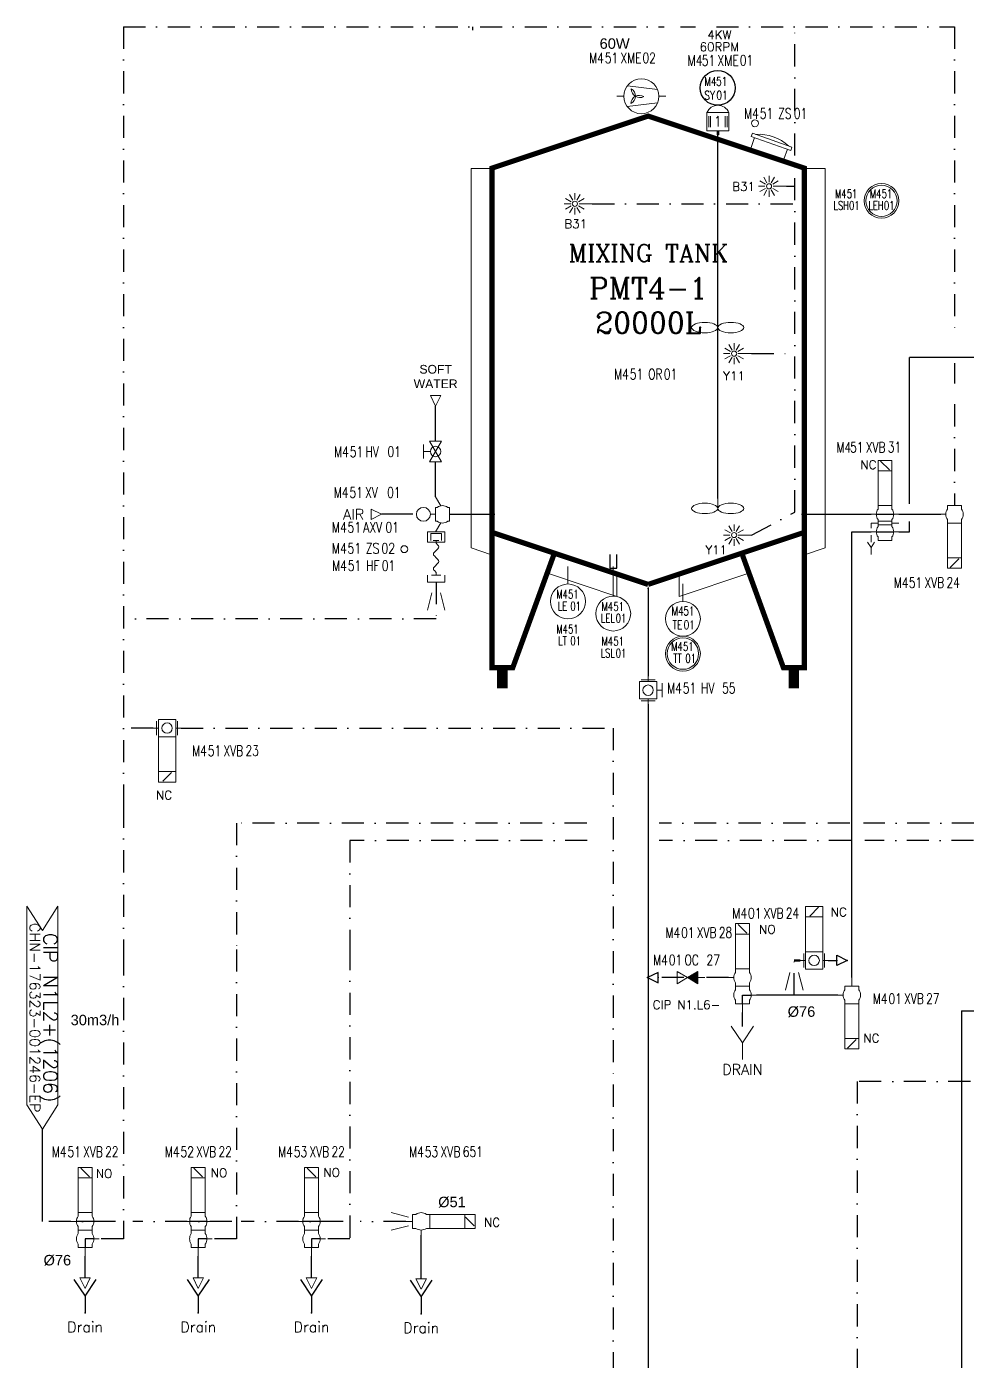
# Model space of a CAD drawing. Header units: inches. Extents: x 10544 to 11608, y 23833 to 24615.
# Drawn here: x 10551.4 to 10821.1, y 24174.8 to 24557.7 of the extents above; entities that cross this region are included whole.
import ezdxf
from ezdxf.enums import TextEntityAlignment as Align

# ---------------------------------------------------------------- set-up
doc = ezdxf.new("R2010")
doc.units = ezdxf.units.IN
doc.header["$MEASUREMENT"] = 0
doc.linetypes.add('ACAD_ISO02W100', pattern=[15, 12, -3])
doc.linetypes.add('DASHDOT2', pattern=[12.7, 6.35, -3.175, 0, -3.175])
for name, color, linetype in [('14 Pipe Water Cold', 142, 'Continuous'), ('CUVERIE', 7, 'Continuous'), ('DIAMETRE', 7, 'Continuous'), ('MATERIEL-DIVERS', 7, 'Continuous'), ('POMPES-PROCESS', 7, 'Continuous'), ('REPERES', 7, 'Continuous'), ('techn-data', 7, 'Continuous'), ('TEXTE', 7, 'Continuous'), ('TEXTES', 7, 'Continuous'), ('TUYAUTERIE-AIR INSTRUMENT', 3, 'Continuous'), ('TUYAUTERIE-EGOUT', 32, 'Continuous'), ('TUYAUTERIE-NEP', 4, 'DASHDOT2'), ('TUYAUTERIE-PROCESS', 30, 'Continuous'), ('TXT_FR', 7, 'Continuous'), ('VANNES', 7, 'Continuous')]:
    doc.layers.add(name, color=color, linetype=linetype)
for name, color, linetype, lineweight in [('15 Pipe Drain', 32, 'Continuous', 30), ('17 Pipe CIP', 4, 'DASHDOT2', 50), ('19 Pipe Process', 30, 'Continuous', 30), ('31 Equipment', 7, 'Continuous', 9), ('33 Instruments Labels', 7, 'Continuous', 9), ('43 TXT English', 7, 'Continuous', 9), ('44 TXT French', 7, 'Continuous', 9), ('AM_0', 7, 'Continuous', 30)]:
    doc.layers.add(name, color=color, linetype=linetype, lineweight=lineweight)
doc.layers.get('REPERES').off()
doc.styles.add('ROMANC', font='romanc')
doc.styles.add('ROMANS', font='ROMANS.SHX')
doc.styles.add('ROMANT', font='romant')
doc.styles.get("Standard").update_dxf_attribs({"font": 'arial.ttf'})
doc.styles.add('USER1', font='TXT.SHX', dxfattribs={"bigfont": 'gbcbig.shx'})

# ---------------------------------------------------------------- blocks, each defined once
blk = doc.blocks.new('APV-TNK-INSULAT-12')
at = {"layer": '31 Equipment', "color": 7}
for p, q in [((-24.95, 67), (-28.22, 67)), ((-28.22, 67), (-28.22, 6.51)), ((24.95, 67), (28.22, 67)), ((28.22, 67), (28.22, 6.51)), ((-28.22, 6.51), (-24.95, 5.42)), ((28.22, 6.51), (24.95, 5.42)), ((-15.74, 2.35), (-4.98, -1.24)), ((-4.98, -1.24), (-4.98, 2.26)), ((15.74, 2.35), (4.98, -1.24)), ((4.98, -1.24), (4.98, 2.26))]:
    blk.add_line(p, q, dxfattribs=at)
at = {"layer": '31 Equipment'}
for p, q in [((-24.95, 5.42), (-24.95, 67)), ((24.95, 5.42), (24.95, 67)), ((-15.74, 2.35), (-14.94, 5.58)), ((-14.94, 5.58), (-4.98, 2.26)), ((14.94, 5.58), (4.98, 2.26)), ((15.74, 2.35), (14.94, 5.58))]:
    blk.add_line(p, q, dxfattribs=at)
at = {"layer": '31 Equipment', "ltscale": 38}
blk.add_point((0, 0), dxfattribs=at)
blk = doc.blocks.new('APV-TNK-ACC-MANHOLE-1')
at = {"layer": '31 Equipment'}
for p, q in [((-6, 3), (-6, 4)), ((-6, 4), (6, 4)), ((6, 3), (6, 4)), ((-6, 3), (6, 3)), ((-5, 0), (-5, 3)), ((5, 3), (5, 0))]:
    blk.add_line(p, q, dxfattribs=at)
blk.add_arc((0, -8), 13, 67.3801, 112.6199, dxfattribs=at)
blk = doc.blocks.new('APV-TNK-GEN-11')
at = {"layer": '31 Equipment', "color": 7}
for points, const_width in [([(-14.94, 21.58), (-21.58, 3.32), (-24.9, 3.32), (-24.9, 83), (0, 91.3), (24.9, 83), (24.9, 3.32), (21.58, 3.32), (14.94, 21.58)], 0.83), ([(-24.9, 24.9), (0, 16.6)], 0.83), ([(24.9, 24.9), (0, 16.6)], 0.83), ([(-23.24, 3.32), (-23.24, 0)], 1.66), ([(23.24, 3.32), (23.24, 0)], 1.66)]:
    blk.add_lwpolyline(points, dxfattribs=dict(at, const_width=const_width))
at = {"layer": '31 Equipment', "ltscale": 38}
blk.add_point((0, 16), dxfattribs=at)
blk = doc.blocks.new('APV-INS-F-L-LS')
at = {"layer": '31 Equipment'}
for radius in [5, 4.5]:
    blk.add_circle((0, 0), radius, dxfattribs=at)
at = {"layer": '33 Instruments Labels', "style": 'ROMANS', "width": 0.8}
blk.add_attdef('LS?', text='', height=3, dxfattribs=at).set_placement((0, 0), align=Align.MIDDLE)
blk = doc.blocks.new('APV-INS-POS-GEN-1')
at = {"layer": '31 Equipment', "color": 5}
blk.add_circle((0, 0), 1, dxfattribs=at)
blk = doc.blocks.new('APV-FTG-CONX-QUICK-1')
at = {"layer": '31 Equipment'}
for p, q in [((-0.5, 2.5), (2.5, 2.5)), ((-0.5, -2.5), (-0.5, 2.5)), ((0, 1.5), (2, 1.5)), ((0, 0.83), (0, -0.83)), ((2, 1.5), (2, -1.5)), ((2.5, 2.5), (2.5, -2.5)), ((2.5, -2.5), (-0.5, -2.5)), ((0, -0.83), (0, -0.83)), ((2, -1.5), (0, -1.5))]:
    blk.add_line(p, q, dxfattribs=at)
blk = doc.blocks.new('APV-FTG-CONX-HOSE-1')
at = {"layer": '31 Equipment'}
for p, q in [((-4.17, 0), (-5, 0)), ((4.17, 0), (5, 0))]:
    blk.add_line(p, q, dxfattribs=at)
for points in [[(-4.17, 0), (-3.63, 0.5), (-3.42, 0.71), (-3.13, 0.79), (-2.83, 0.71), (-2.58, 0.5), (-1.54, -0.5), (-1.33, -0.71), (-1.04, -0.79), (-0.75, -0.71), (-0.5, -0.5), (0, 0)], [(0, 0), (0.54, 0.5), (0.75, 0.71), (1.04, 0.79), (1.33, 0.71), (1.58, 0.5), (2.62, -0.5), (2.83, -0.71), (3.12, -0.79), (3.42, -0.71), (3.67, -0.5), (4.17, 0)]]:
    blk.add_lwpolyline(points, dxfattribs=at)
blk = doc.blocks.new('APV-FTG-CONX-SCREWED-1')
at = {"layer": '31 Equipment'}
for p, q in [((0, 2.5), (2, 2.5)), ((0, 1.33), (0, -1.33)), ((2, 2.5), (2, -2.5)), ((0, -1.33), (0, -1.33)), ((2, -2.5), (0, -2.5))]:
    blk.add_line(p, q, dxfattribs=at)
blk = doc.blocks.new('APV-FCE-GEN-REDCON-1')
at = {"layer": '31 Equipment', "color": 7}
for p, q in [((-2.5, 2.5), (2.5, 1.25)), ((2.5, 1.25), (2.5, 1.25)), ((2.5, -1.25), (-2.5, -2.5))]:
    blk.add_line(p, q, dxfattribs=at)
blk = doc.blocks.new('APV-SIGN-ARW-FLOW-1')
at = {"layer": '31 Equipment'}
for p, q in [((-1.5, -1.5), (-1.5, 1.5)), ((-1.5, 1.5), (1.5, 0)), ((1.5, 0), (-1.5, -1.5))]:
    blk.add_line(p, q, dxfattribs=at)
blk = doc.blocks.new('APV-VLV-SSEAT-SW41-3')
at = {"layer": '31 Equipment', "ltscale": 38}
for p, q in [((1.25, 15.25), (-1.25, 12.75)), ((-2, 2.5), (-2, 1.5)), ((2, 2.5), (2, 1.5)), ((2.5, 0), (4, 0)), ((-2, -2.5), (-2, -1.5)), ((2, -2.5), (-2, -2.5)), ((-2, -2.5), (2, -2.5)), ((0, -2.5), (0, -5)), ((2, -2.5), (2, -1.5))]:
    blk.add_line(p, q, dxfattribs=at)
for points in [[(-2, 12.5), (2, 12.5), (2, 15.5), (-2, 15.5)], [(-2, 2.5), (2, 2.5), (2, 12.5), (-2, 12.5)]]:
    blk.add_lwpolyline(points, close=True, dxfattribs=at)
for start, end in [(143.1301, 216.8699), (323.1301, 36.8699)]:
    blk.add_arc((0, 0), 2.5, start, end, dxfattribs=at)
blk = doc.blocks.new('APV-TNK-ACC-MOT-1')
at = {"layer": '31 Equipment', "color": 7}
for p, q in [((3.15, 6.4), (-3.15, 6.4)), ((-3.15, 6.4), (-3.15, 1.15)), ((-2.64, 5.35), (-2.64, 2.2)), ((-2.1, 5.35), (-2.1, 2.2)), ((2.1, 5.35), (2.1, 2.2)), ((2.66, 5.35), (2.66, 2.2)), ((3.15, 1.15), (3.15, 6.4)), ((-3.15, 1.15), (3.15, 1.15))]:
    blk.add_line(p, q, dxfattribs=at)
blk.add_arc((0, 5.09), 3.41, 22.6199, 157.3801, dxfattribs=at)
at = {"layer": '31 Equipment', "ltscale": 38}
blk.add_point((0, 0), dxfattribs=at)
at = {"layer": '31 Equipment', "color": 7}
blk.add_trace([(-0.39, 0), (0.39, 0), (-0.39, 1.15), (0.39, 1.15)], dxfattribs=at)
at = {"layer": '31 Equipment', "style": 'ROMANT', "width": 0.8}
blk.add_text('1', height=3, dxfattribs=at).set_placement((0, 3.89), align=Align.MIDDLE)
blk = doc.blocks.new('APV-TNK-ACC-AGIT-1')
at = {"layer": '31 Equipment'}
blk.add_line((0, 0), (0, -8), dxfattribs=at)
for centre in [(-2.5, -8), (2.5, -8)]:
    blk.add_ellipse(centre, major_axis=(-2.5, 0), ratio=0.4, dxfattribs=at)
blk = doc.blocks.new('INSTR-M-L-SY')
at = {"layer": 'MATERIEL-DIVERS', "color": 7}
blk.add_circle((0, 0), 5, dxfattribs=at)
blk = doc.blocks.new('APV-VLV-BFLY-SVS-3')
at = {"layer": '31 Equipment', "ltscale": 38}
for p, q in [((1.25, 15.25), (-1.25, 12.75)), ((-2.5, 0), (-4, 0)), ((2.5, 2.5), (-2.5, 2.5)), ((-2.5, 2.5), (-2.5, -2.5)), ((2.5, -2.5), (2.5, 2.5)), ((2.5, 0), (4, 0)), ((-2.5, -2.5), (2.5, -2.5))]:
    blk.add_line(p, q, dxfattribs=at)
at = {"layer": '31 Equipment'}
for p, q in [((-3, 2), (-3, -2)), ((3, -2), (3, 2))]:
    blk.add_line(p, q, dxfattribs=at)
at = {"layer": '31 Equipment', "ltscale": 38}
for points in [[(-2.5, 12.5), (2.5, 12.5), (2.5, 15.5), (-2.5, 15.5)], [(-2.5, 2.5), (2.5, 2.5), (2.5, 12.5), (-2.5, 12.5)]]:
    blk.add_lwpolyline(points, close=True, dxfattribs=at)
blk.add_circle((0, 0), 1.5, dxfattribs=at)
blk = doc.blocks.new('APV-VLV-DSEAT-SDE44-3')
at = {"layer": '31 Equipment', "ltscale": 38}
for p, q in [((1.25, 20.25), (-1.25, 17.75)), ((-2.5, 5), (-4, 5)), ((-2, 7.5), (-2, 6.5)), ((2, 7.5), (2, 6.5)), ((2.5, 5), (4, 5)), ((-2, 2.5), (-4, 2.5)), ((-2.5, 0), (-4, 0)), ((2, 2.5), (4, 2.5)), ((2.5, 0), (4, 0)), ((4, 2.5), (4, 1)), ((-2, -2.5), (-2, -1.5)), ((2, -2.5), (2, -1.5)), ((4, -4.5), (3, -3)), ((4, -1), (4, -3)), ((5, -3), (4, -4.5)), ((4, -4.5), (4, -6.5))]:
    blk.add_line(p, q, dxfattribs=at)
at = {"layer": '31 Equipment', "lineweight": 30}
for p, q in [((2.5, 5), (-2.5, 5)), ((2.5, 0), (-2.5, 0))]:
    blk.add_line(p, q, dxfattribs=at)
at = {"layer": '31 Equipment'}
for p, q in [((-2, 3), (-2, 3.5)), ((-2, 1.5), (-2, 2.5)), ((2, 3), (2, 3.5)), ((2, 1.5), (2, 2.5)), ((-2, -2.5), (2, -2.5))]:
    blk.add_line(p, q, dxfattribs=at)
at = {"layer": '31 Equipment', "ltscale": 38}
for points in [[(-2, 17.5), (2, 17.5), (2, 20.5), (-2, 20.5)], [(-2, 7.5), (2, 7.5), (2, 17.5), (-2, 17.5)], [(-2, 3), (2, 3), (2, 2), (-2, 2)]]:
    blk.add_lwpolyline(points, close=True, dxfattribs=at)
for centre, start, end in [((0, 5), 143.1301, 216.8699), ((0, 5), 323.1301, 36.8699), ((0, 0), 143.1301, 216.8699), ((0, 0), 323.1301, 36.8699)]:
    blk.add_arc(centre, 2.5, start, end, dxfattribs=at)
blk = doc.blocks.new('APV-TNK-ACC-SPRAYBALL-1')
at = {"layer": '31 Equipment'}
for p, q in [((0, -3.81), (0, 0)), ((-1.03, -4.4), (-2.65, -3.47)), ((-0.6, -3.97), (-1.53, -2.35)), ((0.6, -3.97), (1.53, -2.35)), ((1.03, -4.4), (2.65, -3.47)), ((-1.19, -5), (-3.05, -5)), ((-1.03, -5.6), (-2.65, -6.53)), ((-0.6, -6.03), (-1.53, -7.65)), ((0, -6.19), (0, -8.05)), ((0.6, -6.03), (1.53, -7.65)), ((1.03, -5.6), (2.65, -6.53)), ((1.19, -5), (3.05, -5))]:
    blk.add_line(p, q, dxfattribs=at)
blk.add_circle((0, -5), 0.738, dxfattribs=at)
blk = doc.blocks.new('EGOUT')
at = {"color": 7}
for p, q in [((-3.2, 9.61), (0, 4.81)), ((0, 4.81), (3.2, 9.61)), ((0, 4.81), (0, 0))]:
    blk.add_line(p, q, dxfattribs=at)
at = {"color": 7, "extrusion": (0, -1, 0)}
blk.add_point((0, 0), dxfattribs=at)
at = {"layer": 'POMPES-PROCESS', "style": 'ROMANS'}
blk.add_attdef('EGOUT', text='', height=3, dxfattribs=at).set_placement((0, -4), align=Align.MIDDLE)
blk = doc.blocks.new('APV-VLV-SSEAT-SW44-4')
at = {"layer": '31 Equipment', "ltscale": 38}
for p, q in [((1.25, 20.25), (-1.25, 17.75)), ((-4, 5), (-2.5, 5)), ((-2, 7.5), (-2, 6.5)), ((2, 7.5), (2, 6.5)), ((-2.5, 0), (-4, 0)), ((-2, 2.5), (-2, 3.5)), ((-2, 2.5), (2, 2.5)), ((-2, 2.5), (-2, 1.5)), ((2, 2.5), (2, 3.5)), ((2, 2.5), (2, 1.5)), ((-2, -1.5), (-2, -2.5)), ((-2, -2.5), (2, -2.5)), ((0, -2.5), (0, -5)), ((2, -1.5), (2, -2.5))]:
    blk.add_line(p, q, dxfattribs=at)
at = {"layer": '31 Equipment', "lineweight": 30}
for p, q in [((-2.5, 5), (2.5, 5)), ((-2.5, 0), (0, 0)), ((0, 0), (0, -2.5))]:
    blk.add_line(p, q, dxfattribs=at)
at = {"layer": '31 Equipment'}
blk.add_line((2.5, 5), (4, 5), dxfattribs=at)
at = {"layer": '31 Equipment', "ltscale": 38}
for points in [[(-2, 17.5), (2, 17.5), (2, 20.5), (-2, 20.5)], [(-2, 7.5), (2, 7.5), (2, 17.5), (-2, 17.5)]]:
    blk.add_lwpolyline(points, close=True, dxfattribs=at)
for centre, start, end in [((0, 5), 143.1301, 216.8699), ((0, 5), 323.1301, 36.8699), ((0, 0), 143.1301, 216.8699), ((0, 0), 323.1301, 36.8699)]:
    blk.add_arc(centre, 2.5, start, end, dxfattribs=at)
blk = doc.blocks.new('APV-FTG-GEN-DRAIN-1')
at = {"layer": '31 Equipment'}
for p, q in [((-3.2, 9.61), (0, 4.81)), ((0, 4.81), (3.2, 9.61)), ((0, 0), (0, 4.81))]:
    blk.add_line(p, q, dxfattribs=at)
at = {"layer": '43 TXT English', "style": 'ROMANS'}
blk.add_attdef('DRAIN', text='', height=3, dxfattribs=at).set_placement((0, -4), align=Align.MIDDLE)
at = {"layer": '44 TXT French', "style": 'ROMANS'}
blk.add_attdef('EGOUT', text='', height=3, dxfattribs=at).set_placement((0, -4), align=Align.MIDDLE)
blk = doc.blocks.new('APV-VLV-SSEAT-SW43-41')
at = {"layer": '31 Equipment', "ltscale": 38}
for p, q in [((1.25, 20.25), (-1.25, 17.75)), ((-2, 7.5), (-2, 6.5)), ((2, 7.5), (2, 6.5)), ((2.5, 5), (4, 5)), ((-2.5, 0), (-4, 0)), ((-2, 2.5), (-2, 3.5)), ((-2, 2.5), (2, 2.5)), ((-2, 2.5), (-2, 1.5)), ((2, 2.5), (2, 3.5)), ((2, 2.5), (2, 1.5)), ((-2, -1.5), (-2, -2.5)), ((-2, -2.5), (2, -2.5)), ((0, -2.5), (0, -5)), ((2, -1.5), (2, -2.5))]:
    blk.add_line(p, q, dxfattribs=at)
at = {"layer": '31 Equipment', "lineweight": 30}
for p, q in [((0, 0), (-2.5, 0)), ((0, -2.5), (0, 0))]:
    blk.add_line(p, q, dxfattribs=at)
at = {"layer": '31 Equipment', "ltscale": 38}
for points in [[(-2, 17.5), (2, 17.5), (2, 20.5), (-2, 20.5)], [(-2, 7.5), (2, 7.5), (2, 17.5), (-2, 17.5)]]:
    blk.add_lwpolyline(points, close=True, dxfattribs=at)
for centre, start, end in [((0, 5), 143.1301, 216.8699), ((0, 5), 323.1301, 36.8699), ((0, 0), 143.1301, 216.8699), ((0, 0), 323.1301, 36.8699)]:
    blk.add_arc(centre, 2.5, start, end, dxfattribs=at)
blk = doc.blocks.new('FLE23-A')
at = {"color": 7}
for p, q in [((0, 1.5), (-3, 0)), ((-3, 0), (0, -1.5)), ((0, -1.5), (0, 1.5))]:
    blk.add_line(p, q, dxfattribs=at)
at = {"layer": 'MATERIEL-DIVERS', "color": 7, "extrusion": (-1, 0, 0)}
blk.add_point((-3, 0), dxfattribs=at)
at = {"layer": 'MATERIEL-DIVERS', "color": 2}
for p in [(-3, 0), (0, 0)]:
    blk.add_point(p, dxfattribs=at)
at = {"layer": 'MATERIEL-DIVERS', "color": 7, "extrusion": (1, 0, 0)}
blk.add_point((0, 0), dxfattribs=at)
blk = doc.blocks.new('APV-SIGN-ARW-DWG-1')
at = {"layer": '31 Equipment'}
for p, q in [((-32, 4.49), (25, 4.49)), ((-32, 4.49), (-25, 0)), ((25, 4.49), (32, 0)), ((-25, 0), (-32, -4.49)), ((32, 0), (25, -4.49)), ((-32, -4.49), (25, -4.49))]:
    blk.add_line(p, q, dxfattribs=at)
at = {"layer": '31 Equipment', "style": 'ROMANS', "width": 0.8}
for tag, p in [('TEXT1', (0, 0.37)), ('TEXT2', (0, -3.63))]:
    blk.add_attdef(tag, text='', height=3, dxfattribs=at).set_placement(p, align=Align.CENTER)
blk = doc.blocks.new('REPNORM')
at = {"layer": 'TEXTES', "style": 'ROMANS', "width": 0.75}
for tag, p in [('ZONE', (-9.75, -1.25)), ('SOUSZONE', (-5.25, -1.25)), ('ELEMENT', (0, -1.25)), ('NUM', (4.5, -1.25))]:
    blk.add_attdef(tag, p, '', height=3, dxfattribs=at)
blk = doc.blocks.new('REPNORM1')
at = {"layer": 'TEXTES', "style": 'ROMANS', "width": 0.75}
for tag, p in [('ZONE', (-9.75, -1.25)), ('SOUSZONE', (-5.25, -1.25)), ('ELEMENT', (-0.75, -1.25)), ('NUM', (5.59, -1.22))]:
    blk.add_attdef(tag, p, '', height=3, dxfattribs=at)
blk = doc.blocks.new('REPINS2')
at = {"layer": 'TEXTES', "style": 'ROMANS', "width": 0.7}
for tag, p in [('ZONE', (-3.35, 0.8)), ('SOUSZONE', (0.05, 0.8)), ('NUM', (0.7, -2.6))]:
    blk.add_attdef(tag, p, '', height=2.5, dxfattribs=at)
blk.add_attdef('ELEMENT', text='', height=2.5, dxfattribs=at).set_placement((-1.56, -2.59), align=Align.CENTER)
blk = doc.blocks.new('APV-INS-M-L-LE2')
at = {"layer": '31 Equipment', "color": 7}
blk.add_line((5, 0), (13, 0), dxfattribs=at)
at = {"layer": '31 Equipment', "lineweight": 25}
blk.add_lwpolyline([(17, 1), (13, 1), (13, 0), (13, -1), (17, -1)], dxfattribs=at)
at = {"layer": '31 Equipment', "color": 7}
blk.add_circle((0, 0), 5, dxfattribs=at)
at = {"layer": '33 Instruments Labels', "style": 'ROMANS', "width": 0.8}
blk.add_attdef('LE?', text='', height=3, dxfattribs=at).set_placement((0, 0), align=Align.MIDDLE)
blk = doc.blocks.new('APV-INS-M-L-TE')
at = {"layer": '31 Equipment', "color": 7}
blk.add_line((0, -5), (0, -10), dxfattribs=at)
blk.add_circle((0, 0), 5, dxfattribs=at)
at = {"layer": '33 Instruments Labels', "style": 'ROMANS', "width": 0.8, "flags": 8}
blk.add_attdef('TE', text='', height=3, dxfattribs=at).set_placement((0, 0), align=Align.MIDDLE)
blk = doc.blocks.new('APV-INS-F-L-TT')
at = {"layer": '31 Equipment'}
for radius in [5, 4.5]:
    blk.add_circle((0, 0), radius, dxfattribs=at)
blk = doc.blocks.new('REPINS')
at = {"layer": 'TEXTES', "style": 'ROMANS', "width": 0.75}
for tag, p in [('ZONE', (-3.3, 1)), ('SOUSZONE', (0.1, 1)), ('NUM', (0.2, -3))]:
    blk.add_attdef(tag, p, '', height=2.5, dxfattribs=at)
blk.add_attdef('ELEMENT', text='', height=2.5, dxfattribs=at).set_placement((-0.2, -3), align=Align.RIGHT)
blk = doc.blocks.new('APV-INS-M-L-LE1')
at = {"layer": '31 Equipment', "color": 7}
blk.add_line((0, -5), (0, -10), dxfattribs=at)
blk.add_circle((0, 0), 5, dxfattribs=at)
blk = doc.blocks.new('APV-FCE-NRV-GEN-1')
at = {"layer": '31 Equipment'}
h = blk.add_hatch(dxfattribs=at)
h.set_pattern_fill('ANSI31', color=256, scale=0.01, style=0)
h.set_pattern_definition([(45, (0, 0), (-0.02245064, 0.02245064), [])])
h.paths.add_polyline_path([(3, 1.75), (3, -1.75), (0, 0)])
at = {"layer": '31 Equipment', "linetype": 'ACAD_ISO02W100', "ltscale": 38}
for p, q in [((-3, 0), (-5, 0)), ((0, 0), (-3, 1.75)), ((-3, 1.75), (-3, -1.75)), ((0, 0), (-3, -1.75)), ((0, 0), (3, 1.75)), ((0, 0), (3, -1.75)), ((3, 1.75), (3, -1.75)), ((3, 0), (5, 0))]:
    blk.add_line(p, q, dxfattribs=at)
blk = doc.blocks.new('APV-PMP-GEN-FAN-1')
at = {"layer": '31 Equipment', "ltscale": 38}
for p, q in [((-5, 0), (-7, 0)), ((5, 0), (7, 0))]:
    blk.add_line(p, q, dxfattribs=at)
at = {"layer": '31 Equipment', "color": 7}
for p, q in [((4.62, 1.91), (-4.01, 2.99)), ((-3.44, 2.92), (-3.44, 2.92)), ((-4.03, -2.96), (4.65, -1.85))]:
    blk.add_line(p, q, dxfattribs=at)
blk.add_circle((0, 0), 5, dxfattribs=at)
for centre, radius, start, end in [((-4.14, 0.04), 2.42, 297.7105, 59.0333), ((-0.6, -2.14), 2.41, 57.3705, 179.0726), ((-0.42, 2.11), 2.48, 179.801, 296.7761)]:
    blk.add_arc(centre, radius, start, end, dxfattribs=at)
blk = doc.blocks.new('APV-VLV-SAMPL-PRD20-2')
at = {"layer": '31 Equipment', "ltscale": 38}
for p, q in [((-2.54, 2.44), (-4, 5)), ((-5.5, 0), (-4, 0)), ((-4, 2), (-3.5, 2)), ((-4, -2), (-4, 2)), ((-0.5, 2), (0, 2)), ((0, -2), (0, 2)), ((0, -2), (0, 2)), ((-4, -2), (-3.5, -2)), ((-2.54, -2.44), (-4, -5)), ((-0.5, -2), (0, -2))]:
    blk.add_line(p, q, dxfattribs=at)
at = {"layer": '31 Equipment'}
blk.add_circle((-7.5, 0), 2, dxfattribs=at)
at = {"layer": '31 Equipment', "ltscale": 38}
for start, end in [(53.1301, 126.8699), (233.1301, 306.8699)]:
    blk.add_arc((-2, 0), 2.5, start, end, dxfattribs=at)
blk = doc.blocks.new('APV-VLVM-BALL-KHV+MF-1')
at = {"layer": '31 Equipment', "ltscale": 38}
for p, q in [((-3, 0), (-4, 0)), ((3, 0), (4, 0))]:
    blk.add_line(p, q, dxfattribs=at)
at = {"layer": '31 Equipment'}
for p, q in [((-3, 1.734), (-3, -1.734)), ((-3, -1.734), (3, 1.734)), ((3, -1.734), (-3, 1.734)), ((-2, 3.5), (2, 3.5)), ((0, 1.5), (0, 3.5)), ((3, 1.734), (3, -1.734))]:
    blk.add_line(p, q, dxfattribs=at)
blk.add_circle((0, 0), 1.5, dxfattribs=at)
blk = doc.blocks.new('APV-VLVM-BFLY-SVS-1')
at = {"layer": '31 Equipment', "ltscale": 38}
for p, q in [((-2, 4), (2, 4)), ((0, 2.5), (0, 4)), ((-2.5, 0), (-4, 0)), ((2.5, 2.5), (-2.5, 2.5)), ((-2.5, 2.5), (-2.5, -2.5)), ((2.5, -2.5), (2.5, 2.5)), ((2.5, 0), (4, 0)), ((-2.5, -2.5), (2.5, -2.5))]:
    blk.add_line(p, q, dxfattribs=at)
at = {"layer": '31 Equipment'}
for p, q in [((-3, 2), (-3, -2)), ((3, -2), (3, 2))]:
    blk.add_line(p, q, dxfattribs=at)
at = {"layer": '31 Equipment', "ltscale": 38}
blk.add_circle((0, 0), 1.5, dxfattribs=at)

msp = doc.modelspace()

# ---------------------------------------------------------------- linework, layer by layer
at = {"layer": '14 Pipe Water Cold'}
for p, q in [((10668.78, 24438.74), (10668.78, 24448.77)), ((10668.78, 24422.7), (10668.78, 24432.74))]:
    msp.add_line(p, q, dxfattribs=at)
at = {"layer": '15 Pipe Drain'}
msp.add_line((10756.86, 24270.7), (10756.86, 24274.7), dxfattribs=at)
at = {"layer": '17 Pipe CIP', "ltscale": 2}
msp.add_line((10771.75, 24289.63), (10773.44, 24289.63), dxfattribs=at)
at = {"layer": '19 Pipe Process'}
for p, q in [((10804.78, 24420.71), (10804.78, 24462.7)), ((10894.78, 24462.7), (10804.78, 24462.7)), ((10672.78, 24417.7), (10685.78, 24417.7)), ((10773.78, 24417.7), (10791.78, 24417.7)), ((10791.78, 24417.7), (10793.78, 24417.7)), ((10801.78, 24417.7), (10806.78, 24417.7)), ((10806.78, 24417.7), (10813.78, 24417.7)), ((10813.78, 24417.7), (10813.78, 24417.7)), ((10788.28, 24284.7), (10788.28, 24412.7)), ((10788.28, 24412.7), (10793.78, 24412.7)), ((10801.78, 24412.7), (10804.78, 24412.7)), ((10804.78, 24412.7), (10804.78, 24415.66)), ((10729.78, 24396.7), (10729.78, 24371.2)), ((10729.78, 24363.2), (10729.78, 24117.9)), ((10784.28, 24279.7), (10760.86, 24279.7)), ((10819.78, 24275.19), (10819.78, 24043.63)), ((10819.78, 24275.19), (10969.78, 24275.19))]:
    msp.add_line(p, q, dxfattribs=at)
at = {"layer": '31 Equipment'}
msp.add_line((10719.78, 24395.7), (10719.78, 24402.7), dxfattribs=at)
at = {"layer": 'AM_0'}
msp.add_line((10555.9, 24214.71), (10555.9, 24241.19), dxfattribs=at)
at = {"layer": 'MATERIEL-DIVERS'}
msp.add_line((10749.78, 24422.2), (10749.78, 24526.7), dxfattribs=at)
at = {"layer": 'TUYAUTERIE-AIR INSTRUMENT'}
msp.add_line((10662.28, 24417.7), (10653.28, 24417.7), dxfattribs=at)
at = {"layer": 'TUYAUTERIE-EGOUT'}
for p, q in [((10664.64, 24198.21), (10664.64, 24210.71)), ((10568.17, 24198.46), (10568.17, 24204.71)), ((10600.66, 24198.46), (10600.66, 24204.71)), ((10633.16, 24198.46), (10633.16, 24204.71))]:
    msp.add_line(p, q, dxfattribs=at)
at = {"layer": 'TUYAUTERIE-NEP'}
for p, q in [((10579.17, 24557.7), (10734.38, 24557.7)), ((10579.17, 24557.7), (10579.17, 24334.05)), ((10679.47, 24556.7), (10679.47, 24557.7)), ((10739.06, 24557.7), (10743.4, 24557.7)), ((10749.4, 24557.7), (10817.76, 24557.7)), ((10771.86, 24418.29), (10771.86, 24557.7)), ((10817.76, 24557.7), (10817.76, 24470.28)), ((10769.51, 24511.87), (10771.86, 24511.87)), ((10713.76, 24506.86), (10771.86, 24506.86)), ((10759.48, 24463.83), (10771.86, 24463.83)), ((10817.76, 24461.12), (10817.76, 24455.28)), ((10817.76, 24449.28), (10817.76, 24420.2)), ((10759.48, 24411.75), (10771.86, 24418.29)), ((10668.93, 24398.21), (10668.93, 24387.7)), ((10668.93, 24387.7), (10579.17, 24387.7)), ((10587.71, 24356.33), (10579.17, 24356.33)), ((10595.71, 24356.33), (10719.78, 24356.33)), ((10719.78, 24356.33), (10719.78, 24253.97)), ((10579.17, 24334.05), (10579.17, 24291.66)), ((10611.66, 24329.05), (10611.66, 24292.78)), ((10712.18, 24329.05), (10611.66, 24329.05)), ((10787.72, 24329.05), (10732.92, 24329.05)), ((10887.33, 24329.05), (10791.65, 24329.05)), ((10644.16, 24324.05), (10644.16, 24293.15)), ((10712.3, 24324.05), (10644.16, 24324.05)), ((10788.03, 24324.05), (10732.92, 24324.05)), ((10887.18, 24324.05), (10791.96, 24324.05)), ((10579.17, 24291.66), (10579.17, 24209.71)), ((10611.66, 24292.78), (10611.66, 24209.71)), ((10644.16, 24293.15), (10644.16, 24209.71)), ((10771.75, 24279.63), (10771.75, 24289.63)), ((10781.44, 24289.63), (10783.93, 24289.63)), ((10752.86, 24284.7), (10732.65, 24284.7)), ((10719.78, 24253.97), (10719.78, 24031.76)), ((10789.78, 24254.9), (10789.78, 24031.76)), ((10975.91, 24254.9), (10789.78, 24254.9)), ((10576.91, 24214.71), (10555.9, 24214.71)), ((10610.31, 24214.71), (10581.86, 24214.71)), ((10642.26, 24214.71), (10612.94, 24214.71)), ((10660.22, 24214.71), (10647.17, 24214.71)), ((10579.17, 24209.71), (10572.17, 24209.71)), ((10611.66, 24209.71), (10604.66, 24209.71)), ((10644.16, 24209.71), (10637.16, 24209.71))]:
    msp.add_line(p, q, dxfattribs=at)

# ---------------------------------------------------------------- block references
at = {"layer": '31 Equipment'}
for name, p, rotation in [('APV-SIGN-ARW-FLOW-1', (10668.78, 24450.27), 269.9999999999997), ('APV-VLVM-BALL-KHV+MF-1', (10668.78, 24435.74), 89.99999999999991), ('APV-INS-M-L-LE2', (10719.78, 24389.2), 90), ('APV-INS-M-L-LE1', (10706.78, 24392.7), 180), ('APV-INS-M-L-TE', (10739.78, 24387.7), 180)]:
    msp.add_blockref(name, p, dxfattribs=dict(at, rotation=rotation))
for name, p in [('APV-VLV-SAMPL-PRD20-2', (10672.78, 24417.7)), ('APV-INS-F-L-TT', (10739.78, 24377.7)), ('APV-VLV-BFLY-SVS-3', (10777.44, 24289.63))]:
    msp.add_blockref(name, p, dxfattribs=at)
at = {"layer": '31 Equipment', "xscale": -1}
msp.add_blockref('APV-VLV-SSEAT-SW43-41', (10756.86, 24279.7), dxfattribs=at)
at = {"layer": '31 Equipment', "xscale": -1, "rotation": 270}
msp.add_blockref('APV-FCE-GEN-REDCON-1', (10771.75, 24283.63), dxfattribs=at)
at = {"layer": '31 Equipment'}
ref = msp.add_blockref('APV-FTG-GEN-DRAIN-1', (10756.86, 24261.15), dxfattribs=at)
ref.add_attrib('EGOUT', 'DRAIN', dxfattribs={"layer": '44 TXT French', "height": 3, "style": 'ROMANS'}).set_placement((10756.86, 24258.32), align=Align.MIDDLE)
ref.add_attrib('DRAIN', 'DRAIN', dxfattribs={"layer": '43 TXT English', "height": 3, "style": 'ROMANS'}).set_placement((10756.86, 24258.32), align=Align.MIDDLE)
at = {"layer": '33 Instruments Labels'}
for name, p in [('INSTR-M-L-SY', (10749.76, 24540.12)), ('APV-INS-POS-GEN-1', (10659.78, 24407.7))]:
    msp.add_blockref(name, p, dxfattribs=at)
at = {"layer": '33 Instruments Labels', "xscale": -1}
for name, p in [('APV-INS-POS-GEN-1', (10760.46, 24529.98)), ('APV-INS-F-L-LS', (10796.78, 24507.7))]:
    msp.add_blockref(name, p, dxfattribs=at)
at = {"layer": '33 Instruments Labels', "xscale": -1, "rotation": 270}
for p in [(10769.51, 24511.87), (10713.76, 24506.86), (10759.48, 24463.83), (10759.48, 24411.75)]:
    msp.add_blockref('APV-TNK-ACC-SPRAYBALL-1', p, dxfattribs=at)
at = {"layer": '33 Instruments Labels', "yscale": 1.5, "zscale": 1.5}
for p, xscale in [((10749.78, 24483.31), 1.5), ((10749.78, 24431.4), -1.5)]:
    msp.add_blockref('APV-TNK-ACC-AGIT-1', p, dxfattribs=dict(at, xscale=xscale))
at = {"layer": '33 Instruments Labels', "rotation": 180}
msp.add_blockref('APV-VLV-SSEAT-SW41-3', (10788.28, 24279.7), dxfattribs=at)
at = {"layer": 'CUVERIE', "xscale": -1.8, "yscale": 1.8, "zscale": 1.8}
for name, p in [('APV-TNK-GEN-11', (10729.78, 24367.7)), ('APV-TNK-INSULAT-12', (10729.78, 24396.34))]:
    msp.add_blockref(name, p, dxfattribs=at)
at = {"layer": 'CUVERIE'}
msp.add_blockref('APV-TNK-ACC-MOT-1', (10749.81, 24526.62), dxfattribs=at)
at = {"layer": 'CUVERIE', "xscale": -1, "rotation": 340.6180997303045}
msp.add_blockref('APV-TNK-ACC-MANHOLE-1', (10764.06, 24521.36), dxfattribs=at)
at = {"layer": 'MATERIEL-DIVERS'}
for name, p in [('APV-PMP-GEN-FAN-1', (10727.85, 24537.72)), ('APV-FCE-NRV-GEN-1', (10741.08, 24284.7)), ('FLE23-A', (10732.65, 24284.7))]:
    msp.add_blockref(name, p, dxfattribs=at)
for name, p, rotation in [('APV-FTG-CONX-QUICK-1', (10668.93, 24410.21), 90.00000000000001), ('APV-FTG-CONX-HOSE-1', (10668.93, 24405.21), 90.00000000000001), ('APV-FTG-CONX-SCREWED-1', (10668.93, 24400.21), 270), ('APV-FCE-GEN-REDCON-1', (10668.98, 24392.7), 90.00000000000001), ('APV-SIGN-ARW-FLOW-1', (10568.17, 24196.96), 270), ('APV-SIGN-ARW-FLOW-1', (10600.66, 24196.96), 270), ('APV-SIGN-ARW-FLOW-1', (10633.16, 24196.96), 270), ('APV-SIGN-ARW-FLOW-1', (10664.64, 24196.71), 270)]:
    msp.add_blockref(name, p, dxfattribs=dict(at, rotation=rotation))
ref = msp.add_blockref('APV-SIGN-ARW-DWG-1', (10555.9, 24273.19), dxfattribs=dict(at, rotation=270))
ref.add_attrib('TEXT1', 'CIP N1L2+(1206)', dxfattribs={"layer": '31 Equipment', "height": 4, "rotation": 270, "style": 'USER1'}).set_placement((10556.27, 24273.19), align=Align.CENTER)
ref.add_attrib('TEXT2', 'CHN-176323-001246-EP', dxfattribs={"layer": '31 Equipment', "height": 3, "rotation": 270, "style": 'USER1'}).set_placement((10552.27, 24273.19), align=Align.CENTER)
at = {"layer": 'MATERIEL-DIVERS', "xscale": -1}
msp.add_blockref('FLE23-A', (10783.93, 24289.63), dxfattribs=at)
at = {"layer": 'MATERIEL-DIVERS', "xscale": -1, "rotation": 180}
msp.add_blockref('APV-FCE-GEN-REDCON-1', (10658.49, 24214.71), dxfattribs=at)
at = {"layer": 'MATERIEL-DIVERS'}
for p in [(10568.17, 24188.46), (10600.66, 24188.46), (10633.16, 24188.46), (10664.64, 24188.21)]:
    msp.add_blockref('EGOUT', p, dxfattribs=at).add_auto_attribs({'EGOUT': 'Drain'})
at = {"layer": 'REPERES'}
for name, p, values in [('REPNORM1', (10722.57, 24548.45), {'ZONE': 'M4', 'SOUSZONE': '51', 'ELEMENT': 'XME', 'NUM': '02'}), ('REPINS', (10749.2, 24539.75), {'ZONE': 'M4', 'SOUSZONE': '51', 'ELEMENT': 'SY', 'NUM': '01'}), ('REPNORM', (10767.11, 24532.51), {'ZONE': 'M4', 'SOUSZONE': '51', 'ELEMENT': 'ZS', 'NUM': '01'}), ('REPINS2', (10786.78, 24507.7), {'ZONE': 'M4', 'SOUSZONE': '51', 'NUM': '01', 'ELEMENT': 'LSH'}), ('REPINS2', (10796.78, 24507.7), {'ZONE': 'M4', 'SOUSZONE': '51', 'NUM': '01', 'ELEMENT': 'LEH'}), ('REPNORM', (10729.78, 24457.7), {'ZONE': 'M4', 'SOUSZONE': '51', 'ELEMENT': 'OR', 'NUM': '01'}), ('REPNORM1', (10649.38, 24435.4), {'ZONE': 'M4', 'SOUSZONE': '51', 'ELEMENT': 'HV', 'NUM': '01'}), ('REPNORM1', (10649.28, 24423.7), {'ZONE': 'M4', 'SOUSZONE': '51', 'ELEMENT': 'XV', 'NUM': '01'}), ('REPNORM1', (10648.78, 24413.7), {'ZONE': 'M4', 'SOUSZONE': '51', 'ELEMENT': 'AXV', 'NUM': '01'}), ('REPNORM', (10648.78, 24407.7), {'ZONE': 'M4', 'SOUSZONE': '51', 'ELEMENT': 'ZS', 'NUM': '02'}), ('REPNORM', (10648.83, 24402.7), {'ZONE': 'M4', 'SOUSZONE': '51', 'ELEMENT': 'HF', 'NUM': '01'}), ('REPINS2', (10706.78, 24392.7), {'ZONE': 'M4', 'SOUSZONE': '51', 'NUM': '01', 'ELEMENT': 'LE'}), ('REPINS2', (10719.78, 24389.2), {'ZONE': 'M4', 'SOUSZONE': '51', 'NUM': '01', 'ELEMENT': 'LEL'}), ('REPINS', (10739.78, 24387.7), {'ZONE': 'M4', 'SOUSZONE': '51', 'ELEMENT': 'TE', 'NUM': '01'}), ('REPINS2', (10706.78, 24382.7), {'ZONE': 'M4', 'SOUSZONE': '51', 'NUM': '01', 'ELEMENT': 'LT'}), ('REPINS2', (10719.78, 24379.2), {'ZONE': 'M4', 'SOUSZONE': '51', 'NUM': '01', 'ELEMENT': 'LSL'}), ('REPINS2', (10739.78, 24377.7), {'ZONE': 'M4', 'SOUSZONE': '51', 'NUM': '01', 'ELEMENT': 'TT'}), ('REPNORM', (10744.96, 24367.53), {'ZONE': 'M4', 'SOUSZONE': '51', 'ELEMENT': 'HV', 'NUM': ' 55'}), ('REPNORM1', (10608.64, 24349.55), {'ZONE': 'M4', 'SOUSZONE': '51', 'ELEMENT': 'XVB', 'NUM': '23'}), ('REPNORM1', (10763.7, 24302.92), {'ZONE': 'M4', 'SOUSZONE': '01', 'ELEMENT': 'XVB', 'NUM': '24'}), ('REPNORM1', (10744.5, 24297.36), {'ZONE': 'M4', 'SOUSZONE': '01', 'ELEMENT': 'XVB', 'NUM': '28'}), ('REPNORM1', (10740.98, 24289.5), {'ZONE': 'M4', 'SOUSZONE': '01', 'ELEMENT': 'OC', 'NUM': '27'}), ('REPNORM1', (10804, 24278.38), {'ZONE': 'M4', 'SOUSZONE': '01', 'ELEMENT': 'XVB', 'NUM': '27'}), ('REPNORM1', (10568.34, 24234.44), {'ZONE': 'M4', 'SOUSZONE': '51', 'ELEMENT': 'XVB', 'NUM': '22'}), ('REPNORM1', (10600.83, 24234.44), {'ZONE': 'M4', 'SOUSZONE': '52', 'ELEMENT': 'XVB', 'NUM': '22'}), ('REPNORM1', (10633.33, 24234.44), {'ZONE': 'M4', 'SOUSZONE': '53', 'ELEMENT': 'XVB', 'NUM': '22'}), ('REPNORM1', (10670.96, 24234.44), {'ZONE': 'M4', 'SOUSZONE': '53', 'ELEMENT': 'XVB', 'NUM': '651'})]:
    msp.add_blockref(name, p, dxfattribs=at).add_auto_attribs(values)
ref = msp.add_blockref('REPNORM1', (10750.48, 24547.75), dxfattribs=at)
ref.add_attrib('ZONE', 'M4', (10741.13, 24546.49), dxfattribs={"layer": 'TEXTES', "height": 3, "style": 'ROMANS', "width": 0.75})
ref.add_attrib('SOUSZONE', '51', (10745.23, 24546.5), dxfattribs={"layer": 'TEXTES', "height": 3, "style": 'ROMANS', "width": 0.75})
ref.add_attrib('ELEMENT', 'XME', (10749.73, 24546.5), dxfattribs={"layer": 'TEXTES', "height": 3, "style": 'ROMANS', "width": 0.75})
ref.add_attrib('NUM', '01', (10756.07, 24546.53), dxfattribs={"layer": 'TEXTES', "height": 3, "style": 'ROMANS', "width": 0.75})
ref = msp.add_blockref('REPNORM1', (10793, 24436.7), dxfattribs=at)
ref.add_attrib('ZONE', 'M4', (10783.87, 24435.45), dxfattribs={"layer": 'TEXTES', "height": 3, "style": 'ROMANS', "width": 0.75})
ref.add_attrib('SOUSZONE', '51', (10787.75, 24435.45), dxfattribs={"layer": 'TEXTES', "height": 3, "style": 'ROMANS', "width": 0.75})
ref.add_attrib('ELEMENT', 'XVB', (10792.25, 24435.45), dxfattribs={"layer": 'TEXTES', "height": 3, "style": 'ROMANS', "width": 0.75})
ref.add_attrib('NUM', '31', (10798.59, 24435.48), dxfattribs={"layer": 'TEXTES', "height": 3, "style": 'ROMANS', "width": 0.75})
ref = msp.add_blockref('REPNORM1', (10809.85, 24397.83), dxfattribs=at)
ref.add_attrib('ZONE', 'M4', (10800.3, 24396.58), dxfattribs={"layer": 'TEXTES', "height": 3, "style": 'ROMANS', "width": 0.75})
ref.add_attrib('SOUSZONE', '51', (10804.6, 24396.58), dxfattribs={"layer": 'TEXTES', "height": 3, "style": 'ROMANS', "width": 0.75})
ref.add_attrib('ELEMENT', 'XVB', (10809.1, 24396.58), dxfattribs={"layer": 'TEXTES', "height": 3, "style": 'ROMANS', "width": 0.75})
ref.add_attrib('NUM', '24', (10815.44, 24396.61), dxfattribs={"layer": 'TEXTES', "height": 3, "style": 'ROMANS', "width": 0.75})
at = {"layer": 'TUYAUTERIE-PROCESS', "xscale": -1}
msp.add_blockref('APV-VLV-DSEAT-SDE44-3', (10797.78, 24412.7), dxfattribs=at)
at = {"layer": 'TUYAUTERIE-PROCESS', "rotation": 180}
msp.add_blockref('APV-VLV-SSEAT-SW41-3', (10817.76, 24417.7), dxfattribs=at)
at = {"layer": 'VANNES', "xscale": -1, "rotation": 180}
msp.add_blockref('APV-SIGN-ARW-FLOW-1', (10651.78, 24417.7), dxfattribs=at)
at = {"layer": 'VANNES'}
for name, p, rotation in [('APV-VLVM-BFLY-SVS-1', (10729.78, 24367.2), 270), ('APV-VLV-BFLY-SVS-3', (10591.71, 24356.33), 180), ('APV-VLV-SSEAT-SW41-3', (10664.64, 24214.71), 270)]:
    msp.add_blockref(name, p, dxfattribs=dict(at, rotation=rotation))
at = {"layer": 'VANNES', "xscale": -1}
for p in [(10568.17, 24209.71), (10600.66, 24209.71), (10633.16, 24209.71)]:
    msp.add_blockref('APV-VLV-SSEAT-SW44-4', p, dxfattribs=at)

# ---------------------------------------------------------------- texts
at = {"layer": '31 Equipment', "style": 'ROMANS'}
msp.add_text('CIP N1.L6-', height=2.5, dxfattribs=at).set_placement((10731.1, 24275.65))
at = {"layer": '31 Equipment', "insert": (10668.8, 24457.26), "char_height": 2.5, "attachment_point": 5}
msp.add_mtext_dynamic_manual_height_columns('SOFT WATER', width=13.7649, gutter_width=1, heights=[0], dxfattribs=at)
at = {"layer": 'DIAMETRE'}
for s, p in [('60W', (10715.87, 24551.35)), ('%%C76', (10769.85, 24273.44)), ('30m3/h', (10564.03, 24271.03)), ('%%C51', (10669.53, 24218.78)), ('%%C76', (10556.25, 24202.07))]:
    msp.add_text(s, height=3, dxfattribs=at).set_placement(p)
at = {"layer": 'techn-data', "style": 'ROMANS'}
for s, p in [('4KW', (10750.24, 24555.38)), ('60RPM', (10750.24, 24551.89)), ('B31', (10757.19, 24511.8)), ('B31', (10709.01, 24501.09)), ('Y11', (10754.47, 24457.44)), ('NC', (10793.04, 24431.94)), ('Y11', (10749.32, 24407.47)), ('NC', (10590.85, 24337.1)), ('NC', (10784.53, 24303.52)), ('NO', (10764.02, 24298.54)), ('NC', (10793.89, 24267.31)), ('NO', (10573.62, 24228.43)), ('NO', (10606.61, 24228.63)), ('NO', (10638.95, 24228.75)), ('NC', (10684.99, 24214.43))]:
    msp.add_text(s, height=2.5, dxfattribs=at).set_placement(p, align=Align.MIDDLE_CENTER)
at = {"layer": 'TEXTE', "style": 'ROMANS'}
msp.add_text('AIR', height=3, dxfattribs=at).set_placement((10645.28, 24417.7), align=Align.MIDDLE)
at = {"layer": 'TXT_FR', "width": 112.5, "attachment_point": 5, "style": 'ROMANC'}
for s, insert, char_height in [('MIXING TANK', (10729.78, 24492.7), 5), ('PMT4-1', (10729.78, 24482.7), 6), ('20000L', (10729.78, 24472.7), 6)]:
    msp.add_mtext(s, dxfattribs=dict(at, insert=insert, char_height=char_height))

doc.saveas('drawing.dxf')
